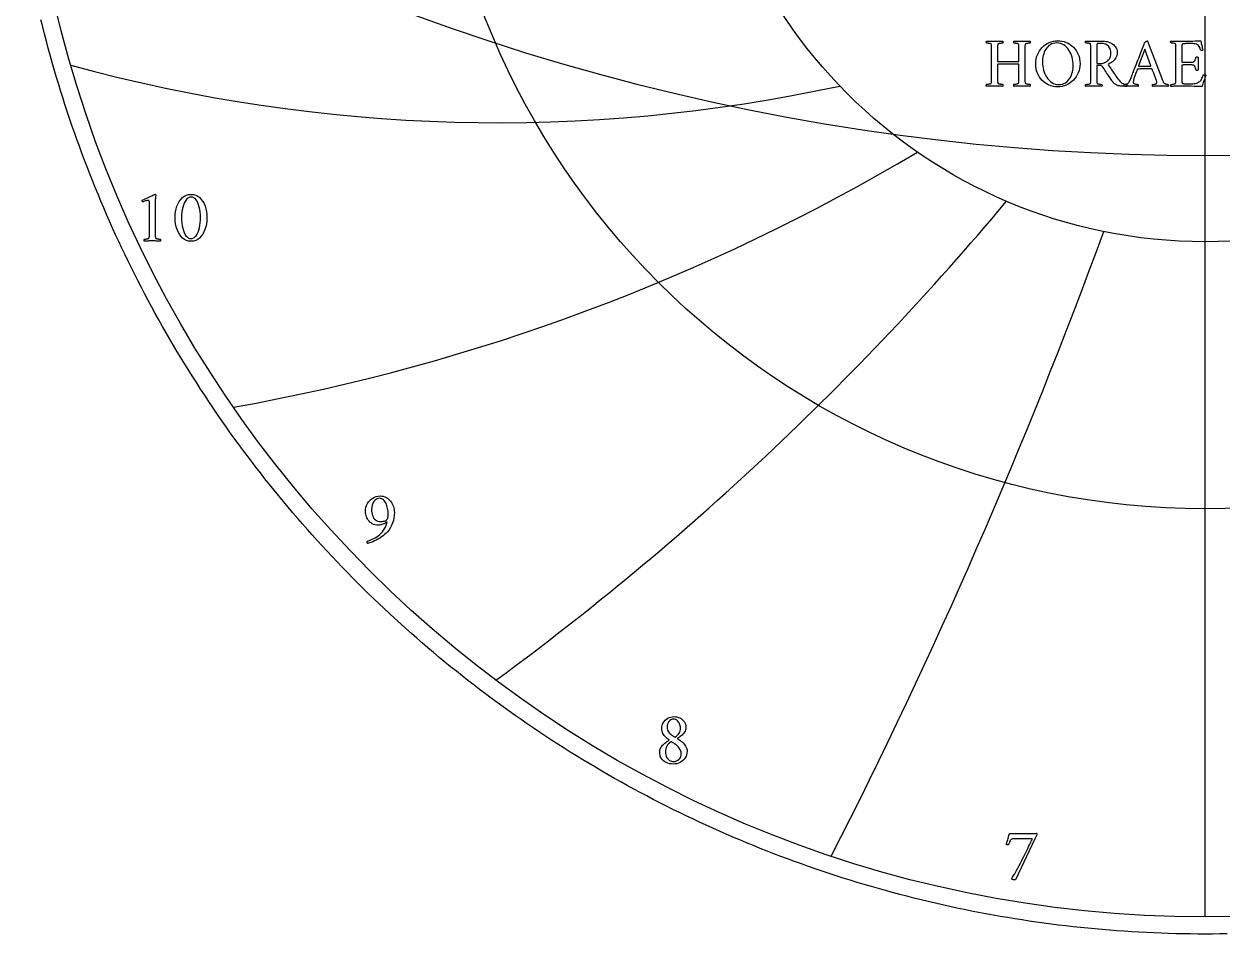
# Model space of a CAD drawing. Header units: millimetres. Extents: x -71 to 71, y -71 to 73.
# Drawn here: x -70.2 to 1, y -71.2 to -17.1 of the extents above; entities that cross this region are included whole.
import ezdxf

# ---------------------------------------------------------------- set-up
doc = ezdxf.new("R2010")
doc.units = ezdxf.units.MM
for name, color, linetype in [('CUT_OUTER', 1, 'Continuous'), ('ENGRAVE', 7, 'Continuous'), ('ENGRAVE_FINE', 8, 'Continuous'), ('TEXT', 5, 'Continuous')]:
    doc.layers.add(name, color=color, linetype=linetype)

msp = doc.modelspace()

# ---------------------------------------------------------------- linework, layer by layer
at = {"layer": 'CUT_OUTER'}
msp.add_lwpolyline([(1.3109, -71.2079), (0.874, -71.2146), (0.437, -71.2187), (0, -71.22), (-0.437, -71.2187), (-0.874, -71.2146), (-1.3109, -71.2079), (-1.7478, -71.1985), (-2.1847, -71.1865), (-2.6214, -71.1717), (-3.0581, -71.1543), (-3.4946, -71.1342), (-3.931, -71.1114), (-4.3673, -71.086), (-4.8034, -71.0578), (-5.2393, -71.027), (-5.675, -70.9935), (-6.1105, -70.9574), (-6.5458, -70.9186), (-6.9808, -70.8771), (-7.4155, -70.8329), (-7.85, -70.7861), (-8.2842, -70.7366), (-8.7181, -70.6844), (-9.1516, -70.6296), (-9.5848, -70.5721), (-10.0177, -70.5119), (-10.4501, -70.4492), (-10.8822, -70.3837), (-11.3139, -70.3156), (-11.7451, -70.2449), (-12.1759, -70.1715), (-12.6062, -70.0954), (-13.0361, -70.0168), (-13.4655, -69.9355), (-13.8943, -69.8515), (-14.3227, -69.765), (-14.7505, -69.6758), (-15.1777, -69.5839), (-15.6044, -69.4895), (-16.0305, -69.3925), (-16.456, -69.2928), (-16.8808, -69.1905), (-17.305, -69.0856), (-17.7286, -68.9781), (-18.1515, -68.8681), (-18.5738, -68.7554), (-18.9953, -68.6401), (-19.4161, -68.5223), (-19.8362, -68.4019), (-20.2555, -68.2789), (-20.6741, -68.1533), (-21.0919, -68.0252), (-21.5089, -67.8945), (-21.9251, -67.7612), (-22.3404, -67.6254), (-22.7549, -67.487), (-23.1686, -67.3462), (-23.5814, -67.2027), (-23.9933, -67.0568), (-24.4043, -66.9083), (-24.8144, -66.7573), (-25.2235, -66.6038), (-25.6317, -66.4477), (-26.039, -66.2892), (-26.4452, -66.1282), (-26.8505, -65.9647), (-27.2547, -65.7987), (-27.6579, -65.6302), (-28.0601, -65.4593), (-28.4612, -65.2859), (-28.8613, -65.11), (-29.2603, -64.9317), (-29.6581, -64.7509), (-30.0549, -64.5677), (-30.4505, -64.3821), (-30.8449, -64.1941), (-31.2382, -64.0036), (-31.6304, -63.8107), (-32.0213, -63.6154), (-32.4111, -63.4178), (-32.7996, -63.2177), (-33.1868, -63.0152), (-33.5729, -62.8104), (-33.9576, -62.6033), (-34.3411, -62.3937), (-34.7233, -62.1818), (-35.1042, -61.9676), (-35.4838, -61.751), (-35.862, -61.5321), (-36.2389, -61.3109), (-36.6144, -61.0874), (-36.9885, -60.8616), (-37.3613, -60.6335), (-37.7326, -60.4031), (-38.1025, -60.1705), (-38.471, -59.9355), (-38.838, -59.6984), (-39.2036, -59.4589), (-39.5677, -59.2173), (-39.9303, -58.9734), (-40.2914, -58.7273), (-40.651, -58.4789), (-41.0091, -58.2284), (-41.3656, -57.9757), (-41.7205, -57.7208), (-42.0739, -57.4637), (-42.4257, -57.2044), (-42.7759, -56.943), (-43.1245, -56.6795), (-43.4715, -56.4138), (-43.8168, -56.146), (-44.1605, -55.8761), (-44.5025, -55.6041), (-44.8428, -55.33), (-45.1815, -55.0538), (-45.5184, -54.7755), (-45.8537, -54.4952), (-46.1872, -54.2128), (-46.519, -53.9284), (-46.849, -53.642), (-47.1773, -53.3535), (-47.5037, -53.063), (-47.8284, -52.7705), (-48.1513, -52.4761), (-48.4724, -52.1796), (-48.7917, -51.8812), (-49.1091, -51.5809), (-49.4246, -51.2786), (-49.7384, -50.9743), (-50.0502, -50.6682), (-50.3601, -50.3601), (-50.6682, -50.0502), (-50.9743, -49.7384), (-51.2786, -49.4246), (-51.5809, -49.1091), (-51.8812, -48.7917), (-52.1796, -48.4724), (-52.4761, -48.1513), (-52.7705, -47.8284), (-53.063, -47.5037), (-53.3535, -47.1773), (-53.642, -46.849), (-53.9284, -46.519), (-54.2128, -46.1872), (-54.4952, -45.8537), (-54.7755, -45.5184), (-55.0538, -45.1815), (-55.33, -44.8428), (-55.6041, -44.5025), (-55.8761, -44.1605), (-56.146, -43.8168), (-56.4138, -43.4715), (-56.6795, -43.1245), (-56.943, -42.7759), (-57.2044, -42.4257), (-57.4637, -42.0739), (-57.7208, -41.7205), (-57.9757, -41.3656), (-58.2284, -41.0091), (-58.4789, -40.651), (-58.7273, -40.2914), (-58.9734, -39.9303), (-59.2173, -39.5677), (-59.4589, -39.2036), (-59.6984, -38.838), (-59.9355, -38.471), (-60.1705, -38.1025), (-60.4031, -37.7326), (-60.6335, -37.3613), (-60.8616, -36.9885), (-61.0874, -36.6144), (-61.3109, -36.2389), (-61.5321, -35.862), (-61.751, -35.4838), (-61.9676, -35.1042), (-62.1818, -34.7233), (-62.3937, -34.3411), (-62.6033, -33.9576), (-62.8104, -33.5729), (-63.0152, -33.1868), (-63.2177, -32.7996), (-63.4178, -32.4111), (-63.6154, -32.0213), (-63.8107, -31.6304), (-64.0036, -31.2382), (-64.1941, -30.8449), (-64.3821, -30.4505), (-64.5677, -30.0549), (-64.7509, -29.6581), (-64.9317, -29.2603), (-65.11, -28.8613), (-65.2859, -28.4612), (-65.4593, -28.0601), (-65.6302, -27.6579), (-65.7987, -27.2547), (-65.9647, -26.8505), (-66.1282, -26.4452), (-66.2892, -26.039), (-66.4477, -25.6317), (-66.6038, -25.2235), (-66.7573, -24.8144), (-66.9083, -24.4043), (-67.0568, -23.9933), (-67.2027, -23.5814), (-67.3462, -23.1686), (-67.487, -22.7549), (-67.6254, -22.3404), (-67.7612, -21.9251), (-67.8945, -21.5089), (-68.0252, -21.0919), (-68.1533, -20.6741), (-68.2789, -20.2555), (-68.4019, -19.8362), (-68.5223, -19.4161), (-68.6401, -18.9953), (-68.7554, -18.5738), (-68.8681, -18.1515), (-68.9781, -17.7286), (-69.0856, -17.305), (-69.1905, -16.8808)], dxfattribs=at)
at = {"layer": 'ENGRAVE'}
for points in [[(0, -70.2), (0, 70.2)], [(0, -70.2), (0, -30.0798)]]:
    msp.add_lwpolyline(points, dxfattribs=at)
for radius in [70.2, 45.9522, 30.0798]:
    msp.add_circle((0, 0), radius, dxfattribs=at)
for centre, radius, start, end in [((-42.0451, 72.8242), 95.8267, 254.649234, 282.251734), ((-78.9452, 78.9452), 120.7324, 280.110978, 300.812853), ((-144.5933, 83.481), 173.1702, 306.268884, 320.070135), ((-321.9612, 86.2692), 336.4714, 332.979731, 339.880356)]:
    msp.add_arc(centre, radius, start, end, dxfattribs=at)
at = {"layer": 'ENGRAVE_FINE'}
msp.add_arc((0, 111.4929), 136.4429, 239.147014, 300.852986, dxfattribs=at)
at = {"layer": 'TEXT'}
for points in [[(-12.5088, -18.1636), (-12.449, -18.1632), (-12.39, -18.162), (-12.3317, -18.1601), (-12.2742, -18.1574), (-12.2165, -18.1544), (-12.1575, -18.1516), (-12.0972, -18.1492), (-12.0355, -18.147), (-12.0284, -18.1572), (-12.0236, -18.1714), (-12.0211, -18.1894), (-12.021, -18.2113), (-12.0227, -18.2332), (-12.0257, -18.2513), (-12.0299, -18.2654), (-12.0355, -18.2757), (-12.0506, -18.2761), (-12.0708, -18.2772), (-12.0962, -18.2792), (-12.1269, -18.2819), (-12.1596, -18.2854), (-12.1912, -18.2897), (-12.2218, -18.2947), (-12.2514, -18.3006), (-12.2774, -18.3076), (-12.2971, -18.3161), (-12.3106, -18.3263), (-12.3178, -18.3379), (-12.3234, -18.3603), (-12.3277, -18.3857), (-12.3307, -18.4142), (-12.3324, -18.4459), (-12.3333, -18.4799), (-12.3339, -18.5154), (-12.3343, -18.5525), (-12.3344, -18.5912), (-12.3344, -18.5974), (-12.3344, -18.6036), (-12.3344, -18.6099), (-12.3344, -18.6161), (-12.3344, -18.6223), (-12.3344, -18.6286), (-12.3344, -18.6348), (-12.3344, -18.641), (-12.3344, -19.3509), (-12.3342, -19.3529), (-12.3334, -19.3546), (-12.3321, -19.356), (-12.3303, -19.3572), (-12.3285, -19.3581), (-12.3272, -19.3587), (-12.3264, -19.3591), (-12.3261, -19.3592), (-12.2509, -19.3613), (-12.1746, -19.3634), (-12.0973, -19.3655), (-12.0189, -19.3675), (-11.9393, -19.3694), (-11.858, -19.3707), (-11.7753, -19.3714), (-11.6909, -19.3717), (-11.6169, -19.3714), (-11.5399, -19.3707), (-11.4601, -19.3694), (-11.3775, -19.3675), (-11.2954, -19.3655), (-11.2171, -19.3634), (-11.1428, -19.3613), (-11.0724, -19.3592), (-11.0721, -19.359), (-11.0713, -19.3582), (-11.07, -19.3569), (-11.0682, -19.3551), (-11.0664, -19.353), (-11.0651, -19.3509), (-11.0643, -19.3489), (-11.064, -19.3468), (-11.064, -18.641), (-11.0642, -18.596), (-11.0646, -18.5523), (-11.0652, -18.5098), (-11.0661, -18.4687), (-11.0681, -18.4302), (-11.0718, -18.3955), (-11.0774, -18.3648), (-11.0848, -18.3379), (-11.0904, -18.3263), (-11.103, -18.3161), (-11.1226, -18.3076), (-11.1492, -18.3006), (-11.1795, -18.2947), (-11.2104, -18.2897), (-11.2418, -18.2854), (-11.2737, -18.2819), (-11.3034, -18.2792), (-11.3282, -18.2772), (-11.348, -18.2761), (-11.363, -18.2757), (-11.3685, -18.2654), (-11.3728, -18.2513), (-11.3758, -18.2332), (-11.3775, -18.2113), (-11.3774, -18.1894), (-11.3749, -18.1714), (-11.3701, -18.1572), (-11.363, -18.147), (-11.3011, -18.1492), (-11.24, -18.1516), (-11.1796, -18.1544), (-11.1201, -18.1574), (-11.0611, -18.1601), (-11.0023, -18.162), (-10.9438, -18.1632), (-10.8855, -18.1636), (-10.8257, -18.1632), (-10.7667, -18.162), (-10.7084, -18.1601), (-10.651, -18.1574), (-10.5932, -18.1544), (-10.5342, -18.1516), (-10.4739, -18.1492), (-10.4122, -18.147), (-10.4051, -18.1572), (-10.4003, -18.1714), (-10.3978, -18.1894), (-10.3977, -18.2113), (-10.3994, -18.2332), (-10.4024, -18.2513), (-10.4067, -18.2654), (-10.4122, -18.2757), (-10.4272, -18.2761), (-10.447, -18.2772), (-10.4718, -18.2792), (-10.5015, -18.2819), (-10.5333, -18.2854), (-10.5643, -18.2897), (-10.5945, -18.2947), (-10.624, -18.3006), (-10.6499, -18.3076), (-10.6696, -18.3161), (-10.6831, -18.3263), (-10.6904, -18.3379), (-10.6978, -18.3648), (-10.7034, -18.3955), (-10.7071, -18.4302), (-10.7091, -18.4687), (-10.71, -18.5098), (-10.7106, -18.5523), (-10.711, -18.596), (-10.7112, -18.641), (-10.7112, -20.3473), (-10.711, -20.3922), (-10.7106, -20.4355), (-10.71, -20.4773), (-10.7091, -20.5175), (-10.7071, -20.5552), (-10.7034, -20.5892), (-10.6978, -20.6195), (-10.6904, -20.6462), (-10.6831, -20.6564), (-10.6696, -20.666), (-10.6499, -20.675), (-10.624, -20.6836), (-10.5945, -20.6913), (-10.5643, -20.6976), (-10.5333, -20.7027), (-10.5015, -20.7064), (-10.4718, -20.7092), (-10.447, -20.7111), (-10.4272, -20.7123), (-10.4122, -20.7127), (-10.4067, -20.7229), (-10.4024, -20.7371), (-10.3994, -20.7551), (-10.3977, -20.777), (-10.3978, -20.7989), (-10.4003, -20.817), (-10.4051, -20.8311), (-10.4122, -20.8414), (-10.4739, -20.8373), (-10.5342, -20.8336), (-10.5932, -20.8301), (-10.651, -20.8268), (-10.7084, -20.8241), (-10.7667, -20.8222), (-10.8257, -20.821), (-10.8855, -20.8206), (-10.9438, -20.821), (-11.0023, -20.8222), (-11.0611, -20.8241), (-11.1201, -20.8268), (-11.1796, -20.8301), (-11.24, -20.8336), (-11.3011, -20.8373), (-11.363, -20.8414), (-11.3701, -20.8311), (-11.3749, -20.817), (-11.3774, -20.7989), (-11.3775, -20.777), (-11.3758, -20.7551), (-11.3728, -20.7371), (-11.3685, -20.7229), (-11.363, -20.7127), (-11.348, -20.7123), (-11.3282, -20.7111), (-11.3034, -20.7092), (-11.2737, -20.7064), (-11.2418, -20.7027), (-11.2104, -20.6976), (-11.1795, -20.6913), (-11.1492, -20.6836), (-11.1226, -20.675), (-11.103, -20.666), (-11.0904, -20.6564), (-11.0848, -20.6462), (-11.0774, -20.6195), (-11.0718, -20.5892), (-11.0681, -20.5552), (-11.0661, -20.5175), (-11.0652, -20.4773), (-11.0646, -20.4355), (-11.0642, -20.3922), (-11.064, -20.3473), (-11.064, -19.5419), (-11.0643, -19.5382), (-11.0651, -19.5352), (-11.0664, -19.533), (-11.0682, -19.5315), (-11.07, -19.5306), (-11.0713, -19.53), (-11.0721, -19.5296), (-11.0724, -19.5295), (-11.1441, -19.5273), (-11.2182, -19.5248), (-11.2946, -19.5221), (-11.3733, -19.5191), (-11.4531, -19.5164), (-11.5327, -19.5144), (-11.6119, -19.5132), (-11.6909, -19.5129), (-11.8228, -19.5131), (-11.9359, -19.5139), (-12.0303, -19.5152), (-12.1061, -19.517), (-12.1668, -19.5191), (-12.2161, -19.5212), (-12.254, -19.5232), (-12.2805, -19.5253), (-12.2992, -19.5274), (-12.3137, -19.5295), (-12.3241, -19.5315), (-12.3303, -19.5336), (-12.3321, -19.5356), (-12.3334, -19.5372), (-12.3342, -19.5387), (-12.3344, -19.5398), (-12.3344, -19.5407), (-12.3344, -19.5414), (-12.3344, -19.5418), (-12.3344, -19.5419), (-12.3344, -20.3473), (-12.3344, -20.3536), (-12.3344, -20.3598), (-12.3344, -20.366), (-12.3344, -20.3722), (-12.3344, -20.3785), (-12.3344, -20.3847), (-12.3344, -20.3909), (-12.3344, -20.3971), (-12.3343, -20.4357), (-12.3339, -20.4724), (-12.3333, -20.5073), (-12.3324, -20.5404), (-12.3307, -20.5711), (-12.3277, -20.599), (-12.3234, -20.6241), (-12.3178, -20.6462), (-12.3106, -20.6564), (-12.2971, -20.666), (-12.2774, -20.675), (-12.2514, -20.6836), (-12.2218, -20.6913), (-12.1912, -20.6976), (-12.1596, -20.7027), (-12.1269, -20.7064), (-12.0962, -20.7092), (-12.0708, -20.7111), (-12.0506, -20.7123), (-12.0355, -20.7127), (-12.0299, -20.7229), (-12.0257, -20.7371), (-12.0227, -20.7551), (-12.021, -20.777), (-12.0211, -20.7989), (-12.0236, -20.817), (-12.0284, -20.8311), (-12.0355, -20.8414), (-12.0972, -20.8373), (-12.1575, -20.8336), (-12.2165, -20.8301), (-12.2742, -20.8268), (-12.3317, -20.8241), (-12.39, -20.8222), (-12.449, -20.821), (-12.5088, -20.8206), (-12.5672, -20.821), (-12.6261, -20.8222), (-12.6855, -20.8241), (-12.7455, -20.8268), (-12.8059, -20.8301), (-12.8669, -20.8336), (-12.9284, -20.8373), (-12.9904, -20.8414), (-12.9975, -20.8311), (-13.0023, -20.817), (-13.0048, -20.7989), (-13.0049, -20.777), (-13.0032, -20.7551), (-13.0003, -20.7371), (-12.996, -20.7229), (-12.9904, -20.7127), (-12.9753, -20.7123), (-12.9551, -20.7111), (-12.9297, -20.7092), (-12.8991, -20.7064), (-12.8662, -20.7027), (-12.8342, -20.6976), (-12.8029, -20.6913), (-12.7724, -20.6836), (-12.7458, -20.675), (-12.7263, -20.666), (-12.7137, -20.6564), (-12.7081, -20.6462), (-12.7007, -20.6195), (-12.6951, -20.5892), (-12.6914, -20.5552), (-12.6894, -20.5175), (-12.6885, -20.4773), (-12.6878, -20.4355), (-12.6875, -20.3922), (-12.6873, -20.3473), (-12.6873, -18.641), (-12.6875, -18.596), (-12.6878, -18.5523), (-12.6885, -18.5098), (-12.6894, -18.4687), (-12.6914, -18.4302), (-12.6951, -18.3955), (-12.7007, -18.3648), (-12.7081, -18.3379), (-12.7137, -18.3263), (-12.7263, -18.3161), (-12.7458, -18.3076), (-12.7724, -18.3006), (-12.8029, -18.2947), (-12.8342, -18.2897), (-12.8662, -18.2854), (-12.8991, -18.2819), (-12.9297, -18.2792), (-12.9551, -18.2772), (-12.9753, -18.2761), (-12.9904, -18.2757), (-12.996, -18.2654), (-13.0003, -18.2513), (-13.0032, -18.2332), (-13.0049, -18.2113), (-13.0048, -18.1894), (-13.0023, -18.1714), (-12.9975, -18.1572), (-12.9904, -18.147), (-12.9284, -18.1492), (-12.8669, -18.1516), (-12.8059, -18.1544), (-12.7455, -18.1574), (-12.6855, -18.1601), (-12.6261, -18.162), (-12.5672, -18.1632), (-12.5088, -18.1636)], [(-8.7599, -18.1262), (-8.6269, -18.1324), (-8.4978, -18.1511), (-8.3726, -18.1823), (-8.2513, -18.2259), (-8.1355, -18.281), (-8.0266, -18.3468), (-7.9248, -18.4232), (-7.8299, -18.5102), (-7.7434, -18.6068), (-7.6665, -18.7116), (-7.5991, -18.8247), (-7.5414, -18.9462), (-7.4951, -19.075), (-7.462, -19.2103), (-7.4422, -19.3521), (-7.4355, -19.5004), (-7.4422, -19.6412), (-7.462, -19.777), (-7.4951, -19.9079), (-7.5414, -20.0339), (-7.5991, -20.1538), (-7.6665, -20.2664), (-7.7434, -20.3717), (-7.8299, -20.4698), (-7.9248, -20.5591), (-8.0266, -20.6379), (-8.1355, -20.7064), (-8.2513, -20.7646), (-8.3726, -20.8109), (-8.4978, -20.844), (-8.6269, -20.8638), (-8.7599, -20.8704), (-8.8911, -20.8642), (-9.0189, -20.8455), (-9.1433, -20.8144), (-9.2643, -20.7708), (-9.3801, -20.7157), (-9.4885, -20.6499), (-9.5897, -20.5735), (-9.6836, -20.4864), (-9.7691, -20.3899), (-9.845, -20.2851), (-9.9113, -20.1719), (-9.968, -20.0505), (-10.0134, -19.9219), (-10.0459, -19.7874), (-10.0653, -19.6469), (-10.0718, -19.5004), (-10.0653, -19.3595), (-10.0459, -19.2233), (-10.0134, -19.0917), (-9.968, -18.9648), (-9.9113, -18.8441), (-9.845, -18.7308), (-9.7691, -18.6251), (-9.6836, -18.5268), (-9.5897, -18.4376), (-9.4885, -18.3587), (-9.3801, -18.2902), (-9.2643, -18.2321), (-9.1433, -18.1858), (-9.0189, -18.1527), (-8.8911, -18.1328), (-8.7599, -18.1262)], [(-8.818, -18.2632), (-8.928, -18.2696), (-9.0298, -18.2886), (-9.1232, -18.3204), (-9.2083, -18.3649), (-9.2855, -18.4198), (-9.3551, -18.4827), (-9.4173, -18.5537), (-9.4719, -18.6327), (-9.5194, -18.7181), (-9.5601, -18.8081), (-9.5941, -18.9028), (-9.6214, -19.0022), (-9.6423, -19.1039), (-9.6572, -19.2056), (-9.6661, -19.3073), (-9.6691, -19.4091), (-9.6651, -19.5273), (-9.653, -19.6452), (-9.6329, -19.7629), (-9.6048, -19.8803), (-9.5688, -19.995), (-9.5254, -20.1045), (-9.4744, -20.2088), (-9.4159, -20.3079), (-9.3501, -20.3996), (-9.2773, -20.4817), (-9.1975, -20.5543), (-9.1107, -20.6172), (-9.0169, -20.668), (-8.9161, -20.7044), (-8.8083, -20.7262), (-8.6935, -20.7334), (-8.5835, -20.7271), (-8.4817, -20.708), (-8.3883, -20.6762), (-8.3032, -20.6317), (-8.2259, -20.5766), (-8.1558, -20.5129), (-8.0931, -20.4406), (-8.0375, -20.3598), (-7.9891, -20.2725), (-7.9477, -20.1807), (-7.9134, -20.0846), (-7.886, -19.9841), (-7.8651, -19.8814), (-7.8502, -19.7791), (-7.8412, -19.677), (-7.8382, -19.5751), (-7.8423, -19.4571), (-7.8543, -19.3395), (-7.8744, -19.2225), (-7.9026, -19.106), (-7.9387, -18.9923), (-7.9825, -18.8839), (-8.0341, -18.7806), (-8.0936, -18.6825), (-8.1603, -18.5918), (-8.2337, -18.5108), (-8.3139, -18.4393), (-8.4008, -18.3774), (-8.4946, -18.3274), (-8.5954, -18.2918), (-8.7032, -18.2704), (-8.818, -18.2632)], [(-6.0406, -18.1553), (-5.9716, -18.1581), (-5.9015, -18.1667), (-5.8304, -18.181), (-5.7583, -18.2009), (-5.6871, -18.2264), (-5.6187, -18.257), (-5.5532, -18.2928), (-5.4905, -18.3338), (-5.4323, -18.3801), (-5.38, -18.4319), (-5.3337, -18.4891), (-5.2933, -18.5518), (-5.2606, -18.6199), (-5.2373, -18.6934), (-5.2232, -18.7724), (-5.2186, -18.8569), (-5.2236, -18.929), (-5.2388, -19.0001), (-5.2641, -19.0702), (-5.2995, -19.1392), (-5.3429, -19.2056), (-5.3919, -19.2679), (-5.4467, -19.326), (-5.5071, -19.38), (-5.5711, -19.4283), (-5.6363, -19.4693), (-5.7029, -19.503), (-5.7707, -19.5295), (-5.7173, -19.6169), (-5.6649, -19.7007), (-5.6135, -19.7809), (-5.5632, -19.8574), (-5.5128, -19.932), (-5.4614, -20.0064), (-5.409, -20.0805), (-5.3556, -20.1543), (-5.3001, -20.2299), (-5.2414, -20.3094), (-5.1797, -20.3929), (-5.1148, -20.4802), (-5.0703, -20.5347), (-5.024, -20.5819), (-4.9758, -20.6219), (-4.9259, -20.6545), (-4.871, -20.6808), (-4.8081, -20.7013), (-4.7371, -20.716), (-4.6581, -20.7251), (-4.6514, -20.7352), (-4.6477, -20.749), (-4.6472, -20.7664), (-4.6498, -20.7874), (-4.6537, -20.8079), (-4.6571, -20.8237), (-4.6599, -20.8349), (-4.6623, -20.8414), (-4.7597, -20.8405), (-4.8486, -20.8377), (-4.9289, -20.8332), (-5.0006, -20.8268), (-5.0635, -20.8192), (-5.1174, -20.8108), (-5.1621, -20.8015), (-5.1978, -20.7915), (-5.2207, -20.7821), (-5.2476, -20.7703), (-5.2788, -20.7561), (-5.3141, -20.7397), (-5.3512, -20.7185), (-5.3878, -20.6904), (-5.4238, -20.6552), (-5.4594, -20.613), (-5.4744, -20.5925), (-5.4947, -20.5642), (-5.5201, -20.5282), (-5.5507, -20.4843), (-5.5855, -20.434), (-5.6234, -20.3785), (-5.6644, -20.3177), (-5.7085, -20.2518), (-5.7549, -20.1822), (-5.8029, -20.1102), (-5.8525, -20.0358), (-5.9036, -19.9592), (-5.955, -19.8817), (-6.0053, -19.805), (-6.0546, -19.7291), (-6.1029, -19.654), (-6.1231, -19.6322), (-6.1506, -19.6166), (-6.1854, -19.6073), (-6.2274, -19.6042), (-6.4392, -19.6042), (-6.4392, -20.3598), (-6.4392, -20.366), (-6.4392, -20.3722), (-6.4392, -20.3785), (-6.4392, -20.3847), (-6.4392, -20.3909), (-6.4392, -20.3971), (-6.4392, -20.4034), (-6.4392, -20.4096), (-6.439, -20.4481), (-6.4386, -20.4848), (-6.438, -20.5197), (-6.4371, -20.5528), (-6.4354, -20.5836), (-6.4324, -20.6115), (-6.4281, -20.6365), (-6.4225, -20.6587), (-6.4153, -20.6688), (-6.4018, -20.6784), (-6.3821, -20.6875), (-6.3561, -20.6961), (-6.3265, -20.7037), (-6.2959, -20.7101), (-6.2643, -20.7151), (-6.2316, -20.7189), (-6.201, -20.7216), (-6.1755, -20.7236), (-6.1553, -20.7247), (-6.1402, -20.7251), (-6.1347, -20.735), (-6.1304, -20.748), (-6.1274, -20.764), (-6.1257, -20.7832), (-6.1258, -20.8024), (-6.1283, -20.8185), (-6.1331, -20.8315), (-6.1402, -20.8414), (-6.2019, -20.8373), (-6.2622, -20.8336), (-6.3212, -20.8301), (-6.379, -20.8268), (-6.4364, -20.8241), (-6.4947, -20.8222), (-6.5537, -20.821), (-6.6135, -20.8206), (-6.6719, -20.821), (-6.7308, -20.8222), (-6.7902, -20.8241), (-6.8502, -20.8268), (-6.9106, -20.8301), (-6.9716, -20.8336), (-7.0331, -20.8373), (-7.0951, -20.8414), (-7.1022, -20.8315), (-7.107, -20.8185), (-7.1095, -20.8024), (-7.1096, -20.7832), (-7.108, -20.764), (-7.105, -20.748), (-7.1007, -20.735), (-7.0951, -20.7251), (-7.0801, -20.7247), (-7.0598, -20.7236), (-7.0344, -20.7216), (-7.0038, -20.7189), (-6.9709, -20.7151), (-6.9389, -20.7101), (-6.9076, -20.7037), (-6.8771, -20.6961), (-6.8506, -20.6875), (-6.831, -20.6784), (-6.8184, -20.6688), (-6.8128, -20.6587), (-6.8054, -20.632), (-6.7998, -20.6016), (-6.7961, -20.5676), (-6.7941, -20.53), (-6.7932, -20.4898), (-6.7926, -20.448), (-6.7922, -20.4047), (-6.792, -20.3598), (-6.7962, -18.6286), (-6.7963, -18.5835), (-6.7967, -18.5398), (-6.7974, -18.4974), (-6.7983, -18.4563), (-6.8002, -18.4177), (-6.804, -18.3831), (-6.8096, -18.3523), (-6.8169, -18.3255), (-6.8225, -18.3138), (-6.8351, -18.3037), (-6.8547, -18.2951), (-6.8813, -18.2881), (-6.9117, -18.2823), (-6.9425, -18.2772), (-6.9739, -18.2729), (-7.0058, -18.2694), (-7.0356, -18.2667), (-7.0603, -18.2648), (-7.0802, -18.2636), (-7.0951, -18.2632), (-7.1007, -18.2534), (-7.105, -18.2404), (-7.108, -18.2243), (-7.1096, -18.2051), (-7.1095, -18.1859), (-7.107, -18.1698), (-7.1022, -18.1568), (-7.0951, -18.147), (-7.0332, -18.1492), (-6.9721, -18.1516), (-6.9118, -18.1544), (-6.8522, -18.1574), (-6.7932, -18.1601), (-6.7344, -18.162), (-6.6759, -18.1632), (-6.6177, -18.1636), (-6.5563, -18.1633), (-6.4926, -18.1625), (-6.4266, -18.1612), (-6.3582, -18.1594), (-6.2862, -18.1576), (-6.2093, -18.1563), (-6.1274, -18.1555), (-6.0406, -18.1553)], [(-5.5964, -18.8943), (-5.6053, -18.7674), (-5.6322, -18.6524), (-5.6769, -18.5494), (-5.7396, -18.4583), (-5.8233, -18.3839), (-5.9311, -18.3307), (-6.063, -18.2988), (-6.2191, -18.2881), (-6.2403, -18.2884), (-6.2663, -18.2892), (-6.2973, -18.2905), (-6.3333, -18.2923), (-6.3677, -18.2959), (-6.394, -18.3027), (-6.4123, -18.3125), (-6.4225, -18.3255), (-6.4299, -18.3474), (-6.4355, -18.3758), (-6.4393, -18.4107), (-6.4412, -18.4521), (-6.4421, -18.4969), (-6.4428, -18.5419), (-6.4432, -18.5872), (-6.4433, -18.6327), (-6.4392, -19.4796), (-6.2233, -19.4796), (-6.1453, -19.4751), (-6.0691, -19.4615), (-5.9948, -19.4388), (-5.9223, -19.407), (-5.8539, -19.367), (-5.792, -19.3198), (-5.7366, -19.2653), (-5.6877, -19.2036), (-5.6478, -19.1352), (-5.6192, -19.0608), (-5.6021, -18.9805), (-5.5964, -18.8943)], [(-4.3758, -20.2643), (-4.3733, -20.2579), (-4.3659, -20.2389), (-4.3536, -20.2071), (-4.3364, -20.1626), (-4.315, -20.1072), (-4.2902, -20.0427), (-4.262, -19.9691), (-4.2305, -19.8865), (-4.1961, -19.7968), (-4.1594, -19.7023), (-4.1203, -19.6028), (-4.079, -19.4983), (-4.0363, -19.3906), (-3.9933, -19.2814), (-3.9501, -19.1706), (-3.9067, -19.0583), (-3.8635, -18.9463), (-3.821, -18.8367), (-3.7794, -18.7294), (-3.7385, -18.6244), (-3.6992, -18.5237), (-3.6622, -18.4293), (-3.6276, -18.3411), (-3.5953, -18.2591), (-3.5845, -18.2419), (-3.5688, -18.2238), (-3.5482, -18.2046), (-3.5226, -18.1843), (-3.4963, -18.1662), (-3.4733, -18.1532), (-3.4538, -18.1454), (-3.4375, -18.1428), (-3.4338, -18.1429), (-3.4308, -18.1433), (-3.4286, -18.144), (-3.4272, -18.1449), (-3.4257, -18.1461), (-3.4235, -18.1475), (-3.4205, -18.1492), (-3.4168, -18.1511), (-2.5906, -20.3183), (-2.5499, -20.4252), (-2.519, -20.5051), (-2.498, -20.558), (-2.4868, -20.584), (-2.474, -20.606), (-2.4562, -20.6265), (-2.4335, -20.6455), (-2.4059, -20.6628), (-2.3758, -20.6783), (-2.3457, -20.6914), (-2.3156, -20.7022), (-2.2855, -20.7106), (-2.2581, -20.7169), (-2.2362, -20.7215), (-2.2197, -20.7242), (-2.2087, -20.7251), (-2.2017, -20.7369), (-2.1972, -20.7516), (-2.1954, -20.7691), (-2.1962, -20.7895), (-2.1983, -20.8091), (-2.2004, -20.8242), (-2.2024, -20.835), (-2.2045, -20.8414), (-2.2631, -20.8373), (-2.3187, -20.8336), (-2.3711, -20.8301), (-2.4204, -20.8268), (-2.4705, -20.8241), (-2.5252, -20.8222), (-2.5846, -20.821), (-2.6487, -20.8206), (-2.7163, -20.821), (-2.7779, -20.8222), (-2.8336, -20.8241), (-2.8833, -20.8268), (-2.933, -20.8301), (-2.9886, -20.8336), (-3.0503, -20.8373), (-3.1179, -20.8414), (-3.125, -20.8315), (-3.1298, -20.8185), (-3.1323, -20.8024), (-3.1324, -20.7832), (-3.1304, -20.764), (-3.1267, -20.748), (-3.1211, -20.735), (-3.1137, -20.7251), (-3.0924, -20.7242), (-3.066, -20.7215), (-3.0343, -20.7169), (-2.9975, -20.7106), (-2.9611, -20.7027), (-2.931, -20.6935), (-2.9072, -20.683), (-2.8895, -20.6712), (-2.8823, -20.6613), (-2.8771, -20.6483), (-2.874, -20.6322), (-2.8729, -20.613), (-2.8746, -20.5911), (-2.8797, -20.5627), (-2.8881, -20.5278), (-2.8999, -20.4864), (-2.9143, -20.4403), (-2.9305, -20.3914), (-2.9486, -20.3397), (-2.9684, -20.2851), (-2.9892, -20.2294), (-3.0099, -20.1745), (-3.0307, -20.1204), (-3.0514, -20.0671), (-3.0713, -20.0165), (-3.0893, -19.9706), (-3.1055, -19.9293), (-3.1199, -19.8927), (-3.1317, -19.8628), (-3.1402, -19.8413), (-3.1452, -19.8285), (-3.1469, -19.8242), (-3.1474, -19.8237), (-3.149, -19.8221), (-3.1516, -19.8196), (-3.1552, -19.8159), (-3.1594, -19.8123), (-3.1635, -19.8097), (-3.1677, -19.8081), (-3.1718, -19.8076), (-3.2048, -19.8058), (-3.2414, -19.8045), (-3.2816, -19.8037), (-3.3254, -19.8035), (-3.3703, -19.8035), (-3.4137, -19.8035), (-3.4554, -19.8035), (-3.4957, -19.8035), (-3.506, -19.8035), (-3.5164, -19.8035), (-3.5268, -19.8035), (-3.5372, -19.8035), (-3.5473, -19.8035), (-3.5569, -19.8035), (-3.566, -19.8035), (-3.5745, -19.8035), (-3.6345, -19.8036), (-3.6897, -19.804), (-3.7403, -19.8046), (-3.7863, -19.8055), (-3.833, -19.807), (-3.8859, -19.8092), (-3.9451, -19.8122), (-4.0105, -19.8159), (-4.0128, -19.8163), (-4.0156, -19.8175), (-4.019, -19.8194), (-4.0229, -19.8221), (-4.0265, -19.8249), (-4.0291, -19.8268), (-4.0307, -19.828), (-4.0312, -19.8284), (-4.0332, -19.8336), (-4.039, -19.8491), (-4.0487, -19.8751), (-4.0624, -19.9114), (-4.0787, -19.9549), (-4.0966, -20.0022), (-4.1161, -20.0535), (-4.1371, -20.1086), (-4.1582, -20.1648), (-4.1781, -20.2191), (-4.1966, -20.2717), (-4.2139, -20.3224), (-4.2309, -20.3722), (-4.2445, -20.4179), (-4.2548, -20.4594), (-4.2616, -20.4968), (-4.2662, -20.5303), (-4.2694, -20.5601), (-4.2714, -20.5863), (-4.272, -20.6089), (-4.268, -20.6305), (-4.2559, -20.6499), (-4.2358, -20.6669), (-4.2077, -20.6815), (-4.1752, -20.6939), (-4.1423, -20.7038), (-4.1088, -20.7115), (-4.0748, -20.7168), (-4.0438, -20.7205), (-4.0193, -20.723), (-4.0012, -20.7246), (-3.9897, -20.7251), (-3.9858, -20.7315), (-3.9824, -20.7422), (-3.9796, -20.7574), (-3.9772, -20.777), (-3.9759, -20.7974), (-3.9762, -20.8149), (-3.978, -20.8296), (-3.9814, -20.8414), (-4.0194, -20.8393), (-4.0546, -20.8372), (-4.0869, -20.8351), (-4.1163, -20.8331), (-4.1443, -20.831), (-4.1724, -20.8289), (-4.2004, -20.8268), (-4.2284, -20.8248), (-4.2586, -20.8229), (-4.2933, -20.8216), (-4.3323, -20.8209), (-4.3758, -20.8206), (-4.4197, -20.8209), (-4.4599, -20.8216), (-4.4965, -20.8229), (-4.5294, -20.8248), (-4.5605, -20.8268), (-4.5917, -20.8289), (-4.6228, -20.831), (-4.654, -20.8331), (-4.6872, -20.8351), (-4.7245, -20.8372), (-4.7661, -20.8393), (-4.8117, -20.8414), (-4.8154, -20.835), (-4.8179, -20.8242), (-4.8195, -20.8091), (-4.82, -20.7895), (-4.8195, -20.7691), (-4.8179, -20.7516), (-4.8154, -20.7369), (-4.8117, -20.7251), (-4.7898, -20.724), (-4.7614, -20.7205), (-4.7265, -20.7146), (-4.6851, -20.7064), (-4.6442, -20.6957), (-4.6109, -20.6821), (-4.5851, -20.6656), (-4.5668, -20.6462), (-4.5368, -20.6056), (-4.5092, -20.5627), (-4.4839, -20.5174), (-4.4609, -20.4698), (-4.4392, -20.4204), (-4.4178, -20.3696), (-4.3967, -20.3176), (-4.3758, -20.2643)], [(-1.5569, -18.1636), (-1.41, -18.1628), (-1.2559, -18.1605), (-1.0945, -18.1566), (-0.9258, -18.1511), (-0.7546, -18.1457), (-0.5854, -18.1418), (-0.4183, -18.1394), (-0.2532, -18.1387), (-0.2421, -18.2139), (-0.2294, -18.2861), (-0.2151, -18.3551), (-0.1993, -18.421), (-0.1829, -18.4858), (-0.1671, -18.5518), (-0.1518, -18.6187), (-0.137, -18.6867), (-0.1492, -18.6958), (-0.165, -18.7022), (-0.1845, -18.7061), (-0.2076, -18.7074), (-0.2315, -18.7056), (-0.2491, -18.7002), (-0.2605, -18.6911), (-0.2657, -18.6784), (-0.3023, -18.5671), (-0.3456, -18.4781), (-0.3957, -18.4114), (-0.4525, -18.367), (-0.5153, -18.3379), (-0.5833, -18.3172), (-0.6565, -18.3047), (-0.7348, -18.3006), (-1.0836, -18.3006), (-1.0986, -18.3007), (-1.1189, -18.3011), (-1.1443, -18.3017), (-1.1749, -18.3027), (-1.2076, -18.3041), (-1.2393, -18.3063), (-1.2699, -18.3093), (-1.2995, -18.313), (-1.3254, -18.318), (-1.3451, -18.3245), (-1.3586, -18.3325), (-1.3659, -18.3421), (-1.3715, -18.3644), (-1.3757, -18.3898), (-1.3787, -18.4184), (-1.3804, -18.45), (-1.3813, -18.4835), (-1.382, -18.5175), (-1.3824, -18.552), (-1.3825, -18.587), (-1.3825, -18.6008), (-1.3825, -18.613), (-1.3825, -18.6236), (-1.3825, -18.6327), (-1.3825, -19.3883), (-1.3791, -19.3958), (-1.369, -19.4018), (-1.3521, -19.4062), (-1.3285, -19.4091), (-1.3008, -19.4109), (-1.2714, -19.4122), (-1.2406, -19.413), (-1.2081, -19.4132), (-0.9964, -19.4132), (-0.9278, -19.4127), (-0.8672, -19.4111), (-0.8146, -19.4085), (-0.7701, -19.4049), (-0.7324, -19.3995), (-0.7001, -19.3914), (-0.6732, -19.3808), (-0.6518, -19.3675), (-0.6342, -19.3512), (-0.6186, -19.3312), (-0.6051, -19.3076), (-0.5937, -19.2804), (-0.583, -19.2487), (-0.5719, -19.2119), (-0.5602, -19.1698), (-0.548, -19.1226), (-0.5428, -19.1099), (-0.5314, -19.1008), (-0.5138, -19.0954), (-0.4899, -19.0935), (-0.4668, -19.0948), (-0.4473, -19.0987), (-0.4315, -19.1052), (-0.4193, -19.1143), (-0.4193, -19.8782), (-0.4297, -19.8855), (-0.4442, -19.8906), (-0.4629, -19.8938), (-0.4857, -19.8948), (-0.5083, -19.893), (-0.5262, -19.8875), (-0.5395, -19.8785), (-0.548, -19.8657), (-0.5619, -19.8116), (-0.5745, -19.7656), (-0.5858, -19.7276), (-0.5958, -19.6976), (-0.6048, -19.6737), (-0.6134, -19.654), (-0.6214, -19.6384), (-0.629, -19.627), (-0.6366, -19.6181), (-0.6451, -19.6099), (-0.6543, -19.6025), (-0.6643, -19.5959), (-0.678, -19.5882), (-0.6985, -19.5819), (-0.7258, -19.5768), (-0.7597, -19.5731), (-0.798, -19.5702), (-0.8381, -19.5679), (-0.88, -19.566), (-0.9237, -19.5647), (-0.9677, -19.5638), (-1.0104, -19.5632), (-1.0518, -19.5628), (-1.0919, -19.5627), (-1.1198, -19.5628), (-1.1495, -19.5632), (-1.181, -19.5638), (-1.2143, -19.5647), (-1.2474, -19.566), (-1.2782, -19.5679), (-1.3066, -19.5702), (-1.3327, -19.5731), (-1.3545, -19.5771), (-1.37, -19.5829), (-1.3794, -19.5906), (-1.3825, -19.6), (-1.3825, -20.3722), (-1.3825, -20.3769), (-1.3825, -20.3826), (-1.3825, -20.3894), (-1.3825, -20.3971), (-1.3824, -20.4283), (-1.382, -20.4636), (-1.3813, -20.503), (-1.3804, -20.5466), (-1.3785, -20.5873), (-1.3747, -20.6182), (-1.3691, -20.6392), (-1.3617, -20.6504), (-1.3398, -20.6635), (-1.3155, -20.6737), (-1.2889, -20.6811), (-1.26, -20.6857), (-1.2256, -20.6884), (-1.1827, -20.6904), (-1.1312, -20.6915), (-1.0711, -20.6919), (-0.876, -20.6919), (-0.8036, -20.6901), (-0.7317, -20.6846), (-0.6604, -20.6756), (-0.5895, -20.6628), (-0.5226, -20.6468), (-0.4629, -20.6276), (-0.4105, -20.6052), (-0.3653, -20.5798), (-0.3202, -20.5475), (-0.2802, -20.5087), (-0.2455, -20.4634), (-0.2159, -20.4117), (-0.1892, -20.3555), (-0.163, -20.297), (-0.1373, -20.2361), (-0.1121, -20.173), (-0.1053, -20.1621), (-0.0934, -20.1543), (-0.0763, -20.1496), (-0.054, -20.148), (-0.0197, -20.1496), (0.0083, -20.1543), (0.0301, -20.1621), (0.0457, -20.173), (0.016, -20.2573), (-0.015, -20.3442), (-0.0474, -20.4337), (-0.081, -20.5258), (-0.1122, -20.6159), (-0.1375, -20.6992), (-0.1569, -20.7757), (-0.1702, -20.8455), (-0.3339, -20.845), (-0.4972, -20.8434), (-0.6598, -20.8408), (-0.822, -20.8372), (-0.9891, -20.8336), (-1.1666, -20.831), (-1.3545, -20.8294), (-1.5527, -20.8289), (-1.6215, -20.8293), (-1.6866, -20.8305), (-1.7481, -20.8324), (-1.806, -20.8351), (-1.8625, -20.8379), (-1.9201, -20.8398), (-1.9788, -20.841), (-2.0384, -20.8414), (-2.0456, -20.8315), (-2.0504, -20.8185), (-2.0528, -20.8024), (-2.053, -20.7832), (-2.0513, -20.764), (-2.0483, -20.748), (-2.044, -20.735), (-2.0384, -20.7251), (-2.0234, -20.7247), (-2.0032, -20.7236), (-1.9777, -20.7216), (-1.9471, -20.7189), (-1.9143, -20.7151), (-1.8822, -20.7101), (-1.851, -20.7037), (-1.8205, -20.6961), (-1.7939, -20.6875), (-1.7743, -20.6784), (-1.7617, -20.6688), (-1.7561, -20.6587), (-1.7487, -20.632), (-1.7432, -20.6016), (-1.7394, -20.5676), (-1.7374, -20.53), (-1.7365, -20.4898), (-1.7359, -20.448), (-1.7355, -20.4047), (-1.7354, -20.3598), (-1.7354, -18.6286), (-1.7355, -18.5835), (-1.7359, -18.5398), (-1.7365, -18.4974), (-1.7374, -18.4563), (-1.7394, -18.4177), (-1.7432, -18.3831), (-1.7487, -18.3523), (-1.7561, -18.3255), (-1.7617, -18.3138), (-1.7743, -18.3037), (-1.7939, -18.2951), (-1.8205, -18.2881), (-1.851, -18.2823), (-1.8822, -18.2772), (-1.9143, -18.2729), (-1.9471, -18.2694), (-1.9777, -18.2667), (-2.0032, -18.2648), (-2.0234, -18.2636), (-2.0384, -18.2632), (-2.044, -18.2534), (-2.0483, -18.2404), (-2.0513, -18.2243), (-2.053, -18.2051), (-2.0528, -18.1859), (-2.0504, -18.1698), (-2.0456, -18.1568), (-2.0384, -18.147), (-1.9764, -18.1492), (-1.9149, -18.1516), (-1.854, -18.1544), (-1.7935, -18.1574), (-1.7336, -18.1601), (-1.6741, -18.162), (-1.6152, -18.1632), (-1.5569, -18.1636)], [(-3.5828, -18.6327), (-3.9523, -19.6208), (-3.9522, -19.6213), (-3.9518, -19.6229), (-3.9512, -19.6255), (-3.9503, -19.6291), (-3.9491, -19.6327), (-3.9477, -19.6353), (-3.946, -19.6369), (-3.944, -19.6374), (-3.9026, -19.6393), (-3.8574, -19.641), (-3.8082, -19.6425), (-3.7551, -19.6436), (-3.7028, -19.6445), (-3.656, -19.6452), (-3.6146, -19.6456), (-3.5787, -19.6457), (-3.5321, -19.6454), (-3.4879, -19.6447), (-3.446, -19.6434), (-3.4064, -19.6416), (-3.3671, -19.6395), (-3.326, -19.6374), (-3.283, -19.6353), (-3.2383, -19.6332), (-3.2345, -19.6326), (-3.2315, -19.6307), (-3.2293, -19.6274), (-3.2279, -19.6229), (-3.227, -19.6183), (-3.2263, -19.6151), (-3.2259, -19.6131), (-3.2258, -19.6125)], [(-62.7398, -29.5338), (-62.7398, -27.7846), (-62.741, -27.7417), (-62.7448, -27.706), (-62.751, -27.6775), (-62.7597, -27.6562), (-62.7715, -27.6407), (-62.7868, -27.6296), (-62.8058, -27.623), (-62.8284, -27.6208), (-62.856, -27.6229), (-62.8904, -27.6291), (-62.9313, -27.6395), (-62.9789, -27.654), (-63.0268, -27.6699), (-63.0686, -27.6844), (-63.1043, -27.6976), (-63.1339, -27.7093), (-63.1514, -27.693), (-63.1638, -27.675), (-63.1713, -27.6554), (-63.1738, -27.6341), (-63.1738, -27.6338), (-63.1738, -27.633), (-63.1738, -27.6316), (-63.1738, -27.6296), (-63.1732, -27.6216), (-63.1716, -27.6152), (-63.1688, -27.6105), (-63.1649, -27.6075), (-63.0768, -27.5675), (-62.9894, -27.5272), (-62.9029, -27.4867), (-62.8173, -27.4459), (-62.7356, -27.4067), (-62.6612, -27.3711), (-62.5939, -27.3392), (-62.5339, -27.3108), (-62.4842, -27.2875), (-62.4481, -27.2709), (-62.4255, -27.261), (-62.4165, -27.2576), (-62.4077, -27.2576), (-62.3974, -27.2593), (-62.3888, -27.2643), (-62.3819, -27.2726), (-62.3767, -27.2842), (-62.3725, -27.297), (-62.3689, -27.3086), (-62.3659, -27.3191), (-62.3634, -27.3285), (-62.3645, -27.3353), (-62.3678, -27.3556), (-62.3733, -27.3895), (-62.3811, -27.437), (-62.3888, -27.4969), (-62.3944, -27.5682), (-62.3977, -27.6508), (-62.3988, -27.7448), (-62.3988, -29.5338), (-62.3987, -29.5817), (-62.3982, -29.6279), (-62.3976, -29.6725), (-62.3966, -29.7154), (-62.3945, -29.7555), (-62.3905, -29.7918), (-62.3845, -29.8242), (-62.3767, -29.8527), (-62.3692, -29.8635), (-62.3556, -29.8737), (-62.336, -29.8834), (-62.3102, -29.8925), (-62.281, -29.9007), (-62.251, -29.9075), (-62.2201, -29.9129), (-62.1885, -29.9169), (-62.1587, -29.9198), (-62.1337, -29.9219), (-62.1133, -29.9231), (-62.0977, -29.9235), (-62.0917, -29.9341), (-62.0872, -29.9479), (-62.084, -29.9651), (-62.0822, -29.9855), (-62.0823, -30.006), (-62.0849, -30.0232), (-62.0901, -30.037), (-62.0977, -30.0475), (-62.1627, -30.0432), (-62.225, -30.0392), (-62.2845, -30.0355), (-62.3412, -30.032), (-62.3977, -30.0291), (-62.4564, -30.0271), (-62.5173, -30.0258), (-62.5804, -30.0254), (-62.641, -30.0258), (-62.6988, -30.0271), (-62.7539, -30.0291), (-62.8062, -30.032), (-62.8591, -30.0355), (-62.9158, -30.0392), (-62.9764, -30.0432), (-63.0409, -30.0475), (-63.0485, -30.037), (-63.0536, -30.0232), (-63.0563, -30.006), (-63.0564, -29.9855), (-63.0546, -29.9651), (-63.0514, -29.9479), (-63.0469, -29.9341), (-63.0409, -29.9235), (-63.0253, -29.9231), (-63.0049, -29.9219), (-62.9799, -29.9198), (-62.9501, -29.9169), (-62.9184, -29.9129), (-62.8876, -29.9075), (-62.8576, -29.9007), (-62.8284, -29.8925), (-62.8029, -29.8834), (-62.7841, -29.8737), (-62.7719, -29.8635), (-62.7664, -29.8527), (-62.7583, -29.8242), (-62.752, -29.7918), (-62.7473, -29.7555), (-62.7442, -29.7154), (-62.7423, -29.6725), (-62.7409, -29.6279), (-62.7401, -29.5817), (-62.7398, -29.5338)], [(-60.2732, -27.2621), (-60.1263, -27.274), (-59.9914, -27.3097), (-59.8684, -27.3692), (-59.7573, -27.4525), (-59.6585, -27.5556), (-59.5724, -27.6745), (-59.499, -27.8091), (-59.4384, -27.9595), (-59.391, -28.1216), (-59.3571, -28.2911), (-59.3367, -28.4681), (-59.3299, -28.6526), (-59.3368, -28.8371), (-59.3576, -29.0141), (-59.3922, -29.1836), (-59.4406, -29.3456), (-59.5022, -29.4962), (-59.5763, -29.6313), (-59.6627, -29.7508), (-59.7617, -29.8549), (-59.8725, -29.9392), (-59.9947, -29.9994), (-60.1283, -30.0355), (-60.2732, -30.0475), (-60.4143, -30.0355), (-60.5455, -29.9994), (-60.6667, -29.9392), (-60.778, -29.8549), (-60.8781, -29.7508), (-60.9657, -29.6313), (-61.0408, -29.4962), (-61.1035, -29.3456), (-61.1529, -29.1836), (-61.1882, -29.0141), (-61.2094, -28.8371), (-61.2164, -28.6526), (-61.2095, -28.4681), (-61.1887, -28.2911), (-61.1541, -28.1216), (-61.1057, -27.9595), (-61.044, -27.8091), (-60.9695, -27.6745), (-60.8824, -27.5556), (-60.7824, -27.4525), (-60.6709, -27.3692), (-60.5488, -27.3097), (-60.4163, -27.274), (-60.2732, -27.2621)], [(-60.251, -27.4215), (-60.3386, -27.4319), (-60.4199, -27.463), (-60.4947, -27.5149), (-60.5632, -27.5876), (-60.6248, -27.6777), (-60.6789, -27.7819), (-60.7256, -27.9002), (-60.7647, -28.0326), (-60.7957, -28.176), (-60.8179, -28.3271), (-60.8312, -28.486), (-60.8356, -28.6526), (-60.8312, -28.8174), (-60.8179, -28.9753), (-60.7957, -29.1263), (-60.7647, -29.2704), (-60.7261, -29.4039), (-60.6811, -29.5233), (-60.6298, -29.6286), (-60.5721, -29.7198), (-60.5088, -29.7935), (-60.4409, -29.846), (-60.3682, -29.8776), (-60.2909, -29.8881), (-60.1976, -29.8773), (-60.1126, -29.8449), (-60.036, -29.791), (-59.9676, -29.7154), (-59.9074, -29.6219), (-59.8552, -29.5139), (-59.8111, -29.3916), (-59.775, -29.2549), (-59.7469, -29.1079), (-59.7268, -28.9548), (-59.7148, -28.7957), (-59.7108, -28.6304), (-59.7151, -28.4642), (-59.7279, -28.3066), (-59.7494, -28.1576), (-59.7794, -28.0171), (-59.8171, -27.8879), (-59.8613, -27.7724), (-59.9123, -27.6709), (-59.9698, -27.5831), (-60.0331, -27.5124), (-60.101, -27.4619), (-60.1737, -27.4316), (-60.251, -27.4215)], [(-49.8095, -47.8835), (-49.7385, -47.8592), (-49.6628, -47.8304), (-49.5824, -47.7972), (-49.4973, -47.7595), (-49.4097, -47.7164), (-49.3218, -47.6665), (-49.2337, -47.6101), (-49.1452, -47.547), (-49.0588, -47.4763), (-48.9764, -47.397), (-48.8982, -47.3091), (-48.8242, -47.2126), (-48.7568, -47.1065), (-48.6985, -46.9896), (-48.6494, -46.8618), (-48.6094, -46.7233), (-48.6668, -46.7672), (-48.7284, -46.8058), (-48.7942, -46.8391), (-48.864, -46.8672), (-48.9339, -46.8895), (-48.9997, -46.9054), (-49.0612, -46.915), (-49.1187, -46.9182), (-49.227, -46.9129), (-49.3263, -46.8971), (-49.4163, -46.8708), (-49.4973, -46.834), (-49.5698, -46.789), (-49.6346, -46.7382), (-49.6916, -46.6816), (-49.7409, -46.6192), (-49.7829, -46.5531), (-49.8184, -46.4853), (-49.8471, -46.4158), (-49.8693, -46.3447), (-49.8858, -46.2745), (-49.8975, -46.2079), (-49.9046, -46.145), (-49.9069, -46.0856), (-49.8996, -45.9663), (-49.8776, -45.852), (-49.8409, -45.7427), (-49.7896, -45.6383), (-49.7258, -45.5413), (-49.6517, -45.454), (-49.5675, -45.3764), (-49.4729, -45.3084), (-49.3705, -45.2532), (-49.2626, -45.2138), (-49.1491, -45.1901), (-49.0301, -45.1822), (-48.935, -45.1876), (-48.8447, -45.2038), (-48.759, -45.2308), (-48.6781, -45.2686), (-48.6024, -45.3152), (-48.5325, -45.3688), (-48.4684, -45.4292), (-48.4101, -45.4966), (-48.3581, -45.5696), (-48.3127, -45.6466), (-48.274, -45.7279), (-48.2419, -45.8133), (-48.2167, -45.9006), (-48.1987, -45.9876), (-48.1879, -46.0744), (-48.1843, -46.1609), (-48.1908, -46.3247), (-48.2103, -46.4842), (-48.2428, -46.6392), (-48.2884, -46.7897), (-48.3469, -46.9334), (-48.4184, -47.0676), (-48.503, -47.1924), (-48.6006, -47.3078), (-48.6792, -47.3903), (-48.7644, -47.4695), (-48.8563, -47.5453), (-48.9548, -47.6178), (-49.0571, -47.6861), (-49.1602, -47.749), (-49.2641, -47.8067), (-49.3689, -47.8592), (-49.4723, -47.9058), (-49.572, -47.9461), (-49.6682, -47.98), (-49.7608, -48.0075), (-49.7749, -48.0042), (-49.7863, -47.9942), (-49.7948, -47.9776), (-49.8006, -47.9544), (-49.8045, -47.93), (-49.8073, -47.9101), (-49.809, -47.8946), (-49.8095, -47.8835)], [(-48.574, -46.5329), (-48.5698, -46.4972), (-48.5662, -46.4609), (-48.5632, -46.4241), (-48.5607, -46.3867), (-48.5588, -46.3491), (-48.5574, -46.3115), (-48.5565, -46.2738), (-48.5563, -46.2362), (-48.5582, -46.1623), (-48.564, -46.0867), (-48.5737, -46.0095), (-48.5873, -45.9306), (-48.6047, -45.8523), (-48.626, -45.7767), (-48.6512, -45.7039), (-48.6803, -45.6339), (-48.7135, -45.5685), (-48.7511, -45.5094), (-48.7932, -45.4566), (-48.8397, -45.4103), (-48.8903, -45.3725), (-48.9449, -45.3455), (-49.0033, -45.3293), (-49.0655, -45.3239), (-49.1631, -45.3361), (-49.2521, -45.3726), (-49.3325, -45.4335), (-49.4043, -45.5188), (-49.4634, -45.6223), (-49.5056, -45.738), (-49.5309, -45.8659), (-49.5394, -46.0059), (-49.5361, -46.0954), (-49.5261, -46.1825), (-49.5095, -46.267), (-49.4862, -46.3491), (-49.4555, -46.4259), (-49.4165, -46.4947), (-49.3692, -46.5554), (-49.3135, -46.6082), (-49.249, -46.6508), (-49.1751, -46.6812), (-49.0918, -46.6995), (-48.9991, -46.7056), (-48.9514, -46.7038), (-48.9011, -46.6984), (-48.8484, -46.6894), (-48.7932, -46.6768), (-48.7371, -46.657), (-48.6819, -46.6264), (-48.6275, -46.5851), (-48.574, -46.5329)], [(-31.5801, -58.2987), (-31.4848, -58.3034), (-31.3936, -58.3176), (-31.3065, -58.3411), (-31.2236, -58.374), (-31.1468, -58.4158), (-31.078, -58.4659), (-31.0173, -58.5243), (-30.9646, -58.591), (-30.9219, -58.6657), (-30.8915, -58.7482), (-30.8732, -58.8384), (-30.8671, -58.9364), (-30.8721, -59.0178), (-30.8871, -59.0936), (-30.912, -59.1639), (-30.9468, -59.2287), (-30.9888, -59.2885), (-31.0349, -59.3438), (-31.0851, -59.3948), (-31.1395, -59.4413), (-31.1953, -59.4839), (-31.2496, -59.5232), (-31.3026, -59.5592), (-31.3543, -59.5918), (-31.3659, -59.5968), (-31.3698, -59.6029), (-31.3659, -59.6101), (-31.3543, -59.6184), (-31.288, -59.6566), (-31.222, -59.7003), (-31.1562, -59.7496), (-31.0908, -59.8044), (-31.0282, -59.8636), (-30.9712, -59.9262), (-30.9197, -59.992), (-30.8738, -60.0612), (-30.836, -60.1329), (-30.809, -60.2063), (-30.7928, -60.2813), (-30.7874, -60.3579), (-30.7946, -60.4637), (-30.8162, -60.5639), (-30.8522, -60.6585), (-30.9026, -60.7476), (-30.9647, -60.8294), (-31.036, -60.9021), (-31.1164, -60.9656), (-31.2059, -61.02), (-31.3018, -61.0636), (-31.4013, -61.0947), (-31.5044, -61.1134), (-31.6111, -61.1196), (-31.7253, -61.1141), (-31.8331, -61.0975), (-31.9345, -61.0698), (-32.0296, -61.0311), (-32.1164, -60.9823), (-32.1929, -60.9248), (-32.2592, -60.8583), (-32.3152, -60.7831), (-32.3598, -60.7003), (-32.3916, -60.6115), (-32.4107, -60.5165), (-32.4171, -60.4155), (-32.4132, -60.3463), (-32.4016, -60.2804), (-32.3822, -60.2179), (-32.3551, -60.1587), (-32.3221, -60.1028), (-32.2853, -60.0502), (-32.2446, -60.0009), (-32.2001, -59.955), (-32.1534, -59.9123), (-32.1065, -59.873), (-32.0593, -59.8371), (-32.0119, -59.8044), (-31.9663, -59.7748), (-31.925, -59.7479), (-31.8877, -59.7238), (-31.8547, -59.7025), (-31.848, -59.6962), (-31.8458, -59.6904), (-31.848, -59.6851), (-31.8547, -59.6804), (-31.8999, -59.6509), (-31.9471, -59.6156), (-31.9962, -59.5745), (-32.0473, -59.5276), (-32.0974, -59.4757), (-32.1436, -59.4197), (-32.186, -59.3595), (-32.2244, -59.2951), (-32.2564, -59.227), (-32.2792, -59.1556), (-32.2929, -59.0809), (-32.2975, -59.0029), (-32.2913, -58.9115), (-32.2726, -58.8235), (-32.2415, -58.7388), (-32.1979, -58.6574), (-32.144, -58.5815), (-32.0822, -58.513), (-32.0123, -58.4519), (-31.9344, -58.3984), (-31.8508, -58.3548), (-31.7639, -58.3236), (-31.6737, -58.305), (-31.5801, -58.2987)], [(-31.6023, -58.4493), (-31.6768, -58.4582), (-31.7456, -58.4847), (-31.8086, -58.529), (-31.8657, -58.591), (-31.9132, -58.6652), (-31.9471, -58.746), (-31.9675, -58.8335), (-31.9742, -58.9276), (-31.9694, -59.0063), (-31.9549, -59.0787), (-31.9306, -59.1447), (-31.8967, -59.2043), (-31.8562, -59.2582), (-31.812, -59.3068), (-31.7643, -59.3501), (-31.713, -59.3881), (-31.6615, -59.4222), (-31.6133, -59.4534), (-31.5685, -59.4819), (-31.527, -59.5077), (-31.522, -59.5096), (-31.5159, -59.511), (-31.5087, -59.5118), (-31.5004, -59.5121), (-31.4985, -59.5121), (-31.4971, -59.5121), (-31.4962, -59.5121), (-31.496, -59.5121), (-31.4896, -59.5118), (-31.4838, -59.511), (-31.4785, -59.5096), (-31.4738, -59.5077), (-31.4107, -59.4606), (-31.3543, -59.4081), (-31.3044, -59.3499), (-31.2613, -59.2863), (-31.2264, -59.2171), (-31.2015, -59.1423), (-31.1865, -59.0621), (-31.1816, -58.9763), (-31.1847, -58.9126), (-31.1943, -58.8501), (-31.2102, -58.7886), (-31.2325, -58.7283), (-31.2606, -58.671), (-31.2939, -58.6187), (-31.3325, -58.5714), (-31.3764, -58.529), (-31.4254, -58.4941), (-31.4794, -58.4692), (-31.5383, -58.4543), (-31.6023, -58.4493)], [(-31.6023, -60.9646), (-31.5014, -60.9563), (-31.4113, -60.9314), (-31.332, -60.8899), (-31.2635, -60.8318), (-31.2083, -60.7601), (-31.1688, -60.6779), (-31.1452, -60.5852), (-31.1373, -60.4819), (-31.142, -60.4165), (-31.1561, -60.353), (-31.1796, -60.2914), (-31.2126, -60.2317), (-31.2519, -60.1747), (-31.2945, -60.121), (-31.3404, -60.0706), (-31.3897, -60.0236), (-31.4398, -59.9803), (-31.4882, -59.9411), (-31.535, -59.9061), (-31.5801, -59.8752), (-31.6202, -59.8492), (-31.6521, -59.8287), (-31.6756, -59.8138), (-31.6908, -59.8044), (-31.6991, -59.8005), (-31.7063, -59.7977), (-31.7124, -59.7961), (-31.7174, -59.7955), (-31.7235, -59.7958), (-31.7285, -59.7966), (-31.7323, -59.798), (-31.7351, -59.8), (-31.8177, -59.8573), (-31.8884, -59.9184), (-31.9472, -59.9835), (-31.9942, -60.0524), (-32.03, -60.1274), (-32.0556, -60.2107), (-32.071, -60.3023), (-32.0761, -60.4022), (-32.0717, -60.4876), (-32.0584, -60.5666), (-32.0362, -60.6393), (-32.0052, -60.7056), (-31.9675, -60.7649), (-31.925, -60.8168), (-31.8778, -60.8613), (-31.8259, -60.8982), (-31.7712, -60.9273), (-31.7157, -60.948), (-31.6594, -60.9605), (-31.6023, -60.9646)], [(-10.3233, -65.2473), (-10.2804, -65.2469), (-10.2359, -65.2457), (-10.1896, -65.2436), (-10.1418, -65.2407), (-10.098, -65.2378), (-10.0643, -65.2357), (-10.0405, -65.2344), (-10.0266, -65.234), (-10.015, -65.2365), (-10.0067, -65.244), (-10.0017, -65.2564), (-10.0001, -65.2739), (-10.0025, -65.2981), (-10.01, -65.3265), (-10.0225, -65.359), (-10.0399, -65.3957), (-10.0601, -65.4351), (-10.0809, -65.4759), (-10.1022, -65.5181), (-10.124, -65.5617), (-11.2621, -67.9929), (-11.2699, -67.9987), (-11.2799, -68.0029), (-11.292, -68.0054), (-11.3064, -68.0062), (-11.3322, -68.0047), (-11.3607, -68.0001), (-11.3919, -67.9925), (-11.426, -67.9818), (-11.457, -67.9693), (-11.4791, -67.9558), (-11.4924, -67.9416), (-11.4968, -67.9265), (-11.4401, -67.8379), (-11.3806, -67.7405), (-11.3183, -67.6342), (-11.2533, -67.5191), (-11.1864, -67.3979), (-11.1188, -67.2733), (-11.0503, -67.1454), (-10.9809, -67.0142), (-10.912, -66.8819), (-10.8448, -66.7508), (-10.7792, -66.6207), (-10.7152, -66.4917), (-10.6538, -66.3662), (-10.5957, -66.2465), (-10.5409, -66.1326), (-10.4894, -66.0245), (-10.4421, -65.9246), (-10.3997, -65.8352), (-10.3623, -65.7563), (-10.33, -65.6879), (-10.3038, -65.6327), (-10.2851, -65.5933), (-10.2739, -65.5696), (-10.2702, -65.5617), (-11.3684, -65.5617), (-11.4288, -65.5667), (-11.4813, -65.5817), (-11.5262, -65.6066), (-11.5633, -65.6414), (-11.5954, -65.6871), (-11.6253, -65.7444), (-11.6529, -65.8133), (-11.6784, -65.8939), (-11.6834, -65.9055), (-11.6939, -65.9138), (-11.71, -65.9188), (-11.7316, -65.9204), (-11.7392, -65.9199), (-11.7487, -65.9182), (-11.7602, -65.9154), (-11.7736, -65.9116), (-11.787, -65.9071), (-11.7985, -65.9027), (-11.8081, -65.8983), (-11.8157, -65.8939), (-11.7873, -65.8049), (-11.7598, -65.7151), (-11.7331, -65.6244), (-11.7072, -65.5329), (-11.6835, -65.4462), (-11.6635, -65.3696), (-11.647, -65.3034), (-11.6341, -65.2473)]]:
    msp.add_lwpolyline(points, close=True, dxfattribs=at)

doc.saveas('drawing.dxf')
